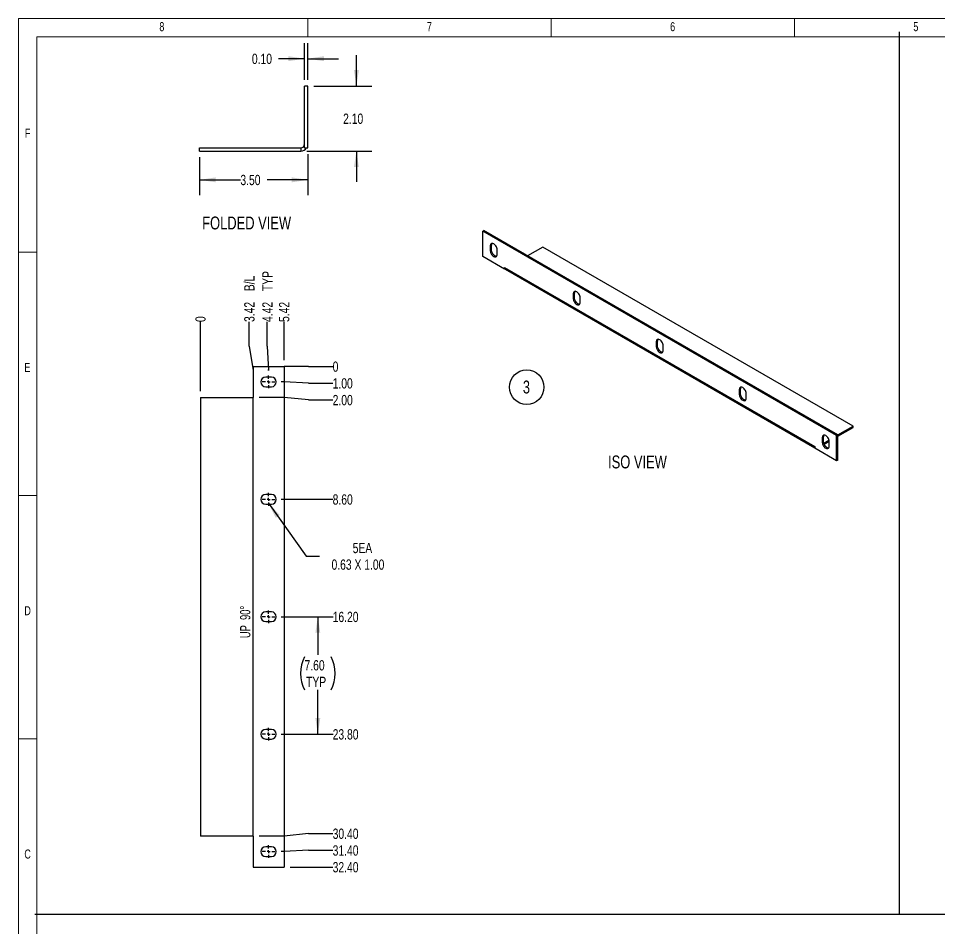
# Model space of a CAD drawing. Header units: inches. Extents: x 0.1 to 66.1, y 0.1 to 46.7.
# Drawn here: x 0.07 to 29.9, y 17.24 to 46.7 of the extents above; entities that cross this region are included whole.
import ezdxf

# ---------------------------------------------------------------- set-up
doc = ezdxf.new("R2010")
doc.units = ezdxf.units.IN
doc.header["$LTSCALE"] = 4
doc.header["$MEASUREMENT"] = 0
doc.layers.add('FORMAT', color=7, linetype='Continuous')
doc.styles.add('SLDTEXTSTYLE0', font='TXT', dxfattribs={"width": 0.75})
doc.styles.add('SLDTEXTSTYLE2', font='TXT', dxfattribs={"width": 0.678571})
doc.dimstyles.new('SLDDIMSTYLE0', dxfattribs={"dimtxt": 0.339844, "dimasz": 0.52, "dimexe": 0, "dimexo": 0.0625, "dimgap": 0.084961, "dimtad": 0, "dimtih": 1, "dimtoh": 1, "dimdec": 0, "dimrnd": 1e-09, "dimdsep": 46, "dimtxsty": 'SLDTEXTSTYLE0', "dimblk1": 'NONE', "dimblk2": 'NONE', "dimsah": 1, "dimcen": 0.09, "dimadec": 0, "dimazin": 2, "dimtfac": 1, "dimtdec": 0, "dimtofl": 0, "dimtmove": 0, "dimatfit": 3, "dimldrblk": 'NONE', "dimfxl": 0, "dimfrac": 2, "dimtolj": 1, "dimtzin": 12, "dimarcsym": 0})
doc.dimstyles.new('SLDDIMSTYLE1', dxfattribs={"dimtxt": 0.339844, "dimasz": 0.52, "dimexe": 0, "dimexo": 0.0625, "dimgap": 0.084961, "dimtad": 0, "dimtih": 1, "dimtoh": 1, "dimrnd": 1e-09, "dimzin": 4, "dimdsep": 46, "dimtxsty": 'SLDTEXTSTYLE0', "dimblk1": 'NONE', "dimblk2": 'NONE', "dimsah": 1, "dimcen": 0.09, "dimadec": 0, "dimazin": 1, "dimtfac": 1, "dimtofl": 0, "dimtmove": 0, "dimatfit": 3, "dimldrblk": 'NONE', "dimfxl": 0, "dimfrac": 2, "dimtolj": 1, "dimtzin": 12, "dimarcsym": 0})
doc.dimstyles.new('SLDDIMSTYLE2', dxfattribs={"dimtxt": 0.339844, "dimasz": 0.52, "dimexe": 0, "dimexo": 0.0625, "dimgap": 0.084961, "dimtad": 0, "dimtih": 1, "dimtoh": 1, "dimrnd": 1e-09, "dimzin": 12, "dimdsep": 46, "dimtxsty": 'SLDTEXTSTYLE0', "dimblk1": 'NONE', "dimblk2": 'NONE', "dimsah": 1, "dimcen": 0.09, "dimadec": 0, "dimazin": 3, "dimtfac": 1, "dimtofl": 0, "dimtmove": 0, "dimatfit": 3, "dimldrblk": 'NONE', "dimfxl": 0, "dimfrac": 2, "dimtolj": 1, "dimtzin": 12, "dimarcsym": 0})
doc.dimstyles.new('SLDDIMSTYLE3', dxfattribs={"dimtxt": 0.339844, "dimasz": 0.52, "dimexe": 0, "dimexo": 0.0625, "dimgap": 0.084961, "dimtad": 0, "dimtih": 1, "dimtoh": 1, "dimrnd": 1e-09, "dimzin": 12, "dimdsep": 46, "dimtxsty": 'SLDTEXTSTYLE0', "dimblk1": 'NONE', "dimblk2": 'NONE', "dimsah": 1, "dimcen": 0.09, "dimadec": 0, "dimazin": 3, "dimtfac": 1, "dimtofl": 0, "dimtmove": 0, "dimatfit": 3, "dimldrblk": 'NONE', "dimfxl": 0, "dimfrac": 2, "dimtolj": 1, "dimtzin": 12, "dimarcsym": 0})
doc.dimstyles.new('SLDDIMSTYLE4', dxfattribs={"dimtxt": 0.339844, "dimasz": 0.52, "dimexe": 0, "dimexo": 0.0625, "dimgap": 0.084961, "dimtad": 0, "dimtih": 1, "dimtoh": 1, "dimrnd": 1e-09, "dimzin": 4, "dimdsep": 46, "dimtxsty": 'SLDTEXTSTYLE0', "dimsah": 1, "dimcen": 0.09, "dimadec": 0, "dimazin": 1, "dimtfac": 1, "dimtofl": 0, "dimtmove": 0, "dimatfit": 3, "dimfxl": 0, "dimfrac": 2, "dimtolj": 1, "dimtzin": 12, "dimarcsym": 0})
doc.dimstyles.new('SLDDIMSTYLE5', dxfattribs={"dimtxt": 0.339844, "dimasz": 0.52, "dimexe": 0, "dimexo": 0.0625, "dimgap": 0.084961, "dimtad": 0, "dimtih": 1, "dimtoh": 1, "dimlfac": 0.5, "dimrnd": 1e-09, "dimzin": 0, "dimdsep": 46, "dimtxsty": 'SLDTEXTSTYLE0', "dimsah": 1, "dimcen": 0.09, "dimadec": 0, "dimazin": 0, "dimtfac": 1, "dimtmove": 0, "dimatfit": 0, "dimfxl": 0, "dimfrac": 2, "dimtolj": 1, "dimtzin": 12, "dimarcsym": 0})
doc.dimstyles.new('SLDDIMSTYLE6', dxfattribs={"dimtxt": 0.339844, "dimasz": 0.52, "dimexe": 0, "dimexo": 0.0625, "dimgap": 0.084961, "dimtad": 0, "dimtih": 1, "dimtoh": 1, "dimlfac": 0.5, "dimrnd": 1e-09, "dimzin": 4, "dimdsep": 46, "dimtxsty": 'SLDTEXTSTYLE0', "dimsah": 1, "dimcen": 0.09, "dimadec": 0, "dimazin": 1, "dimtfac": 1, "dimtmove": 0, "dimatfit": 0, "dimfxl": 0, "dimfrac": 2, "dimtolj": 1, "dimtzin": 12, "dimarcsym": 0})
doc.dimstyles.new('SLDDIMSTYLE7', dxfattribs={"dimtxt": 0.339844, "dimasz": 0.52, "dimexe": 0, "dimexo": 0.0625, "dimgap": 0.084961, "dimtad": 0, "dimtih": 1, "dimtoh": 1, "dimlfac": 0.5, "dimrnd": 1e-09, "dimzin": 4, "dimdsep": 46, "dimtxsty": 'SLDTEXTSTYLE0', "dimsah": 1, "dimcen": 0.09, "dimadec": 0, "dimazin": 1, "dimtfac": 1, "dimtofl": 0, "dimtmove": 0, "dimatfit": 3, "dimfxl": 0, "dimfrac": 2, "dimtolj": 1, "dimtzin": 12, "dimarcsym": 0})

# ---------------------------------------------------------------- blocks, each defined once
blk = doc.blocks.new('Drawing View12')
at = {"color": 7, "linetype": 'Continuous', "lineweight": 25}
for p, q in [((-0.40625, 0.34375), (0.59375, 0.34375)), ((-0.40625, 0.34375), (-0.40625, -0.65625)), ((0.59375, 0.34375), (0.59375, -15.85625)), ((0.1875, 0), (0, 0)), ((0, -0.3125), (0.1875, -0.3125)), ((-2.1148, -0.65625), (-2.1148, -14.85625)), ((-2.1148, -0.65625), (-0.40625, -0.65625)), ((0.1875, -3.8), (0, -3.8)), ((0, -4.1125), (0.1875, -4.1125)), ((0.1875, -7.6), (0, -7.6)), ((0, -7.9125), (0.1875, -7.9125)), ((0.1875, -11.4), (0, -11.4)), ((0, -11.7125), (0.1875, -11.7125)), ((-0.40625, -14.85625), (-2.1148, -14.85625)), ((-0.40625, -14.85625), (-0.40625, -15.85625)), ((0.1875, -15.2), (0, -15.2)), ((0, -15.5125), (0.1875, -15.5125)), ((-0.40625, -15.85625), (0.59375, -15.85625))]:
    blk.add_line(p, q, dxfattribs=at)
for centre, start, end in [((0, -0.15625), 90, 270), ((0.1875, -0.15625), 270, 90), ((0, -3.95625), 90, 270), ((0.1875, -3.95625), 270, 90), ((0, -7.75625), 90, 270), ((0.1875, -7.75625), 270, 90), ((0, -11.55625), 90, 270), ((0.1875, -11.55625), 270, 90), ((0, -15.35625), 90, 270), ((0.1875, -15.35625), 270, 90)]:
    blk.add_arc(centre, 0.15625, start, end, dxfattribs=at)
blk = doc.blocks.new('_D')
at = {"layer": 'FORMAT'}
for q in [(8.673, 35.434), (10.248, 35.434)]:
    blk.add_line((9.461, 35.434), q, dxfattribs=at)
at = {"layer": 'FORMAT', "insert": (10.248, 35.595), "char_height": 0.333, "attachment_point": 1, "style": 'SLDTEXTSTYLE0'}
blk.add_mtext('0', dxfattribs=at)
blk = doc.blocks.new('_None')
blk = doc.blocks.new('_D_1')
at = {"layer": 'FORMAT'}
for p, q in [((8.673, 34.934), (8.58, 34.934)), ((9.461, 34.892), (8.673, 34.934)), ((9.461, 34.892), (10.248, 34.892))]:
    blk.add_line(p, q, dxfattribs=at)
at = {"layer": 'FORMAT', "insert": (10.248, 35.053), "char_height": 0.3333, "attachment_point": 1, "style": 'SLDTEXTSTYLE0'}
blk.add_mtext('1.00', dxfattribs=at)
blk = doc.blocks.new('_D_2')
at = {"layer": 'FORMAT'}
for p, q in [((8.673, 34.434), (7.873, 34.434)), ((9.461, 34.35), (8.673, 34.434)), ((9.461, 34.35), (10.248, 34.35))]:
    blk.add_line(p, q, dxfattribs=at)
at = {"layer": 'FORMAT', "insert": (10.248, 34.512), "char_height": 0.3333, "attachment_point": 1, "style": 'SLDTEXTSTYLE0'}
blk.add_mtext('2.00', dxfattribs=at)
blk = doc.blocks.new('_D_3')
at = {"layer": 'FORMAT'}
blk.add_line((8.58, 31.134), (10.248, 31.134), dxfattribs=at)
at = {"layer": 'FORMAT', "insert": (10.248, 31.295), "char_height": 0.3333, "attachment_point": 1, "style": 'SLDTEXTSTYLE0'}
blk.add_mtext('8.60', dxfattribs=at)
blk = doc.blocks.new('_D_4')
at = {"layer": 'FORMAT'}
blk.add_line((8.58, 27.334), (10.248, 27.334), dxfattribs=at)
at = {"layer": 'FORMAT', "insert": (10.248, 27.495), "char_height": 0.3333, "attachment_point": 1, "style": 'SLDTEXTSTYLE0'}
blk.add_mtext('16.20', dxfattribs=at)
blk = doc.blocks.new('_D_5')
at = {"layer": 'FORMAT'}
blk.add_line((8.58, 23.534), (10.248, 23.534), dxfattribs=at)
at = {"layer": 'FORMAT', "insert": (10.248, 23.695), "char_height": 0.3333, "attachment_point": 1, "style": 'SLDTEXTSTYLE0'}
blk.add_mtext('23.80', dxfattribs=at)
blk = doc.blocks.new('_D_6')
at = {"layer": 'FORMAT'}
for p, q in [((9.461, 20.317), (8.673, 20.234)), ((9.461, 20.317), (10.248, 20.317)), ((8.673, 20.234), (7.873, 20.234))]:
    blk.add_line(p, q, dxfattribs=at)
at = {"layer": 'FORMAT', "insert": (10.248, 20.479), "char_height": 0.3333, "attachment_point": 1, "style": 'SLDTEXTSTYLE0'}
blk.add_mtext('30.40', dxfattribs=at)
blk = doc.blocks.new('_D_7')
at = {"layer": 'FORMAT'}
for p, q in [((8.673, 19.734), (8.58, 19.734)), ((9.461, 19.776), (8.673, 19.734)), ((9.461, 19.776), (10.248, 19.776))]:
    blk.add_line(p, q, dxfattribs=at)
at = {"layer": 'FORMAT', "insert": (10.248, 19.937), "char_height": 0.3333, "attachment_point": 1, "style": 'SLDTEXTSTYLE0'}
blk.add_mtext('31.40', dxfattribs=at)
blk = doc.blocks.new('_D_8')
at = {"layer": 'FORMAT'}
blk.add_line((8.873, 19.234), (10.248, 19.234), dxfattribs=at)
at = {"layer": 'FORMAT', "insert": (10.248, 19.395), "char_height": 0.3333, "attachment_point": 1, "style": 'SLDTEXTSTYLE0'}
blk.add_mtext('32.40', dxfattribs=at)
blk = doc.blocks.new('_D_9')
at = {"layer": 'FORMAT'}
blk.add_line((5.965, 34.634), (5.965, 36.873), dxfattribs=at)
at = {"layer": 'FORMAT', "insert": (5.803, 36.873), "char_height": 0.333, "attachment_point": 1, "rotation": 90, "style": 'SLDTEXTSTYLE0'}
blk.add_mtext('0', dxfattribs=at)
blk = doc.blocks.new('_D_10')
at = {"layer": 'FORMAT'}
for p, q in [((7.546, 36.086), (7.546, 36.873)), ((7.546, 36.086), (7.673, 35.298)), ((7.673, 35.298), (7.673, 35.234))]:
    blk.add_line(p, q, dxfattribs=at)
at = {"layer": 'FORMAT', "char_height": 0.3333, "attachment_point": 1, "rotation": 90, "style": 'SLDTEXTSTYLE0'}
for s, insert in [('B/L', (7.385, 37.871)), ('3.42', (7.385, 36.873))]:
    blk.add_mtext(s, dxfattribs=dict(at, insert=insert))
blk = doc.blocks.new('_D_11')
at = {"layer": 'FORMAT'}
for p, q in [((8.132, 36.086), (8.132, 36.873)), ((8.132, 36.086), (8.173, 35.298)), ((8.173, 35.298), (8.173, 35.34))]:
    blk.add_line(p, q, dxfattribs=at)
at = {"layer": 'FORMAT', "char_height": 0.3333, "attachment_point": 1, "rotation": 90, "style": 'SLDTEXTSTYLE0'}
for s, insert in [('TYP', (7.97, 37.871)), ('4.42', (7.97, 36.873))]:
    blk.add_mtext(s, dxfattribs=dict(at, insert=insert))
blk = doc.blocks.new('_D_12')
at = {"layer": 'FORMAT'}
blk.add_line((8.673, 35.634), (8.673, 36.873), dxfattribs=at)
at = {"layer": 'FORMAT', "insert": (8.512, 36.873), "char_height": 0.3333, "attachment_point": 1, "rotation": 90, "style": 'SLDTEXTSTYLE0'}
blk.add_mtext('5.42', dxfattribs=at)
blk = doc.blocks.new('_D_13')
at = {"layer": 'FORMAT'}
for p, q in [((8.58, 27.334), (10.268, 27.334)), ((9.768, 27.334), (9.768, 26.101)), ((9.768, 23.534), (9.768, 24.964)), ((8.58, 23.534), (10.268, 23.534))]:
    blk.add_line(p, q, dxfattribs=at)
for centre, start, end in [((10.41, 25.5), 153.4349, 206.5651), ((9.126, 25.5), 333.4349, 26.5651)]:
    blk.add_arc(centre, 1.199, start, end, dxfattribs=at)
for points in [[(9.768, 27.334), (9.688, 26.814), (9.848, 26.814)], [(9.768, 23.534), (9.848, 24.054), (9.688, 24.054)]]:
    blk.add_solid(points, dxfattribs=at)
at = {"layer": 'FORMAT', "char_height": 0.3333, "attachment_point": 1, "style": 'SLDTEXTSTYLE0'}
for s, insert in [('7.60', (9.337, 25.93)), ('TYP', (9.388, 25.393))]:
    blk.add_mtext(s, dxfattribs=dict(at, insert=insert))
blk = doc.blocks.new('SW_RADIAL_DIMENSION_2')
at = {"layer": 'FORMAT', "color": 0}
for p, q in [((-2.726, 1.711), (-1.507, 0)), ((-1.507, 0), (-1.07, 0))]:
    blk.add_line(p, q, dxfattribs=at)
blk.add_solid([(-2.726, 1.711), (-2.489, 1.241), (-2.359, 1.334)], dxfattribs=at)
at = {"layer": 'FORMAT', "color": 0, "attachment_point": 1, "style": 'SLDTEXTSTYLE0'}
for s, insert, char_height in [('5EA', (0, 0.43), 0.3333), ('0.63 X 1.00', (-0.685, -0.107), 0.33333)]:
    blk.add_mtext(s, dxfattribs=dict(at, insert=insert, char_height=char_height))
blk = doc.blocks.new('SW_CENTERMARKSYMBOL_6')
at = {"layer": 'FORMAT', "color": 0, "linetype": 'Continuous'}
for p, q in [((-0.1, 0), (-0.20625, 0)), ((0, 0), (-0.05, 0)), ((0, 0.1), (0, 0.20625)), ((0, 0), (0, 0.05)), ((0, 0), (0, -0.05)), ((0, 0), (0.05, 0)), ((0.1, 0), (0.20625, 0)), ((0, -0.1), (0, -0.20625))]:
    blk.add_line(p, q, dxfattribs=at)
blk = doc.blocks.new('SW_CENTERMARKSYMBOL_7')
at = {"layer": 'FORMAT', "color": 0, "linetype": 'Continuous'}
for p, q in [((-0.1, 0), (-0.20625, 0)), ((0, 0), (-0.05, 0)), ((0, 0.1), (0, 0.20625)), ((0, 0), (0, 0.05)), ((0, 0), (0, -0.05)), ((0, 0), (0.05, 0)), ((0.1, 0), (0.20625, 0)), ((0, -0.1), (0, -0.20625))]:
    blk.add_line(p, q, dxfattribs=at)
blk = doc.blocks.new('SW_CENTERMARKSYMBOL_8')
at = {"layer": 'FORMAT', "color": 0, "linetype": 'Continuous'}
for p, q in [((-0.1, 0), (-0.20625, 0)), ((0, 0), (-0.05, 0)), ((0, 0.1), (0, 0.20625)), ((0, 0), (0, 0.05)), ((0, 0), (0, -0.05)), ((0, 0), (0.05, 0)), ((0.1, 0), (0.20625, 0)), ((0, -0.1), (0, -0.20625))]:
    blk.add_line(p, q, dxfattribs=at)
blk = doc.blocks.new('SW_CENTERMARKSYMBOL_9')
at = {"layer": 'FORMAT', "color": 0, "linetype": 'Continuous'}
for p, q in [((-0.1, 0), (-0.20625, 0)), ((0, 0), (-0.05, 0)), ((0, 0.1), (0, 0.20625)), ((0, 0), (0, 0.05)), ((0, 0), (0, -0.05)), ((0, 0), (0.05, 0)), ((0.1, 0), (0.20625, 0)), ((0, -0.1), (0, -0.20625))]:
    blk.add_line(p, q, dxfattribs=at)
blk = doc.blocks.new('SW_CENTERMARKSYMBOL_10')
at = {"layer": 'FORMAT', "color": 0, "linetype": 'Continuous'}
for p, q in [((-0.1, 0), (-0.20625, 0)), ((0, 0), (-0.05, 0)), ((0, 0.1), (0, 0.20625)), ((0, 0), (0, 0.05)), ((0, 0), (0, -0.05)), ((0, 0), (0.05, 0)), ((0.1, 0), (0.20625, 0)), ((0, -0.1), (0, -0.20625))]:
    blk.add_line(p, q, dxfattribs=at)
blk = doc.blocks.new('Drawing View13')
at = {"color": 7, "linetype": 'Continuous', "lineweight": 25}
for p, q in [((0, 0), (-0.1046, 0)), ((-0.1046, -2), (-0.1046, 0)), ((0, -2), (0, 0)), ((-3.5, -2.1046), (-3.5, -2)), ((-3.5, -2), (-0.2296, -2)), ((-0.2296, -2), (-0.2296, -2.1046)), ((-0.1046, -2), (0, -2)), ((-3.5, -2.1046), (-0.2296, -2.1046))]:
    blk.add_line(p, q, dxfattribs=at)
for radius, end in [(0.125, 0), (0.2296, 327.01462)]:
    blk.add_arc((-0.2296, -1.875), radius, 270, end, dxfattribs=at)
blk = doc.blocks.new('_D_14')
at = {"layer": 'FORMAT'}
for p, q in [((9.338, 44.709), (9.338, 45.894)), ((9.442, 44.709), (9.442, 45.894)), ((9.338, 45.394), (8.495, 45.394)), ((9.442, 45.394), (10.442, 45.394))]:
    blk.add_line(p, q, dxfattribs=at)
for points in [[(9.338, 45.394), (8.818, 45.474), (8.818, 45.314)], [(9.442, 45.394), (9.962, 45.314), (9.962, 45.474)]]:
    blk.add_solid(points, dxfattribs=at)
at = {"layer": 'FORMAT', "insert": (7.633, 45.556), "char_height": 0.3333, "attachment_point": 1, "style": 'SLDTEXTSTYLE0'}
blk.add_mtext('0.10', dxfattribs=at)
blk = doc.blocks.new('_D_15')
at = {"layer": 'FORMAT'}
for p, q in [((11.017, 44.509), (11.017, 45.509)), ((9.642, 44.509), (11.517, 44.509)), ((9.413, 42.404), (11.517, 42.404)), ((11.017, 42.404), (11.017, 41.404))]:
    blk.add_line(p, q, dxfattribs=at)
for points in [[(11.017, 44.509), (11.097, 45.029), (10.937, 45.029)], [(11.017, 42.404), (10.937, 41.884), (11.097, 41.884)]]:
    blk.add_solid(points, dxfattribs=at)
at = {"layer": 'FORMAT', "insert": (10.586, 43.618), "char_height": 0.3333, "attachment_point": 1, "style": 'SLDTEXTSTYLE0'}
blk.add_mtext('2.10', dxfattribs=at)
blk = doc.blocks.new('_D_16')
at = {"layer": 'FORMAT'}
for p, q in [((5.942, 42.204), (5.942, 40.973)), ((9.442, 42.309), (9.442, 40.973)), ((5.942, 41.473), (7.261, 41.473)), ((9.442, 41.473), (8.123, 41.473))]:
    blk.add_line(p, q, dxfattribs=at)
for points in [[(5.942, 41.473), (6.462, 41.393), (6.462, 41.553)], [(9.442, 41.473), (8.922, 41.553), (8.922, 41.393)]]:
    blk.add_solid(points, dxfattribs=at)
at = {"layer": 'FORMAT', "insert": (7.261, 41.635), "char_height": 0.3333, "attachment_point": 1, "style": 'SLDTEXTSTYLE0'}
blk.add_mtext('3.50', dxfattribs=at)
blk = doc.blocks.new('Drawing View14')
at = {"color": 7, "linetype": 'Continuous', "lineweight": 25}
for p, q in [((-0.731, 1.226), (-0.694, 1.248)), ((10.724, -5.387), (-0.731, 1.226)), ((-0.731, 0.41), (-0.731, 1.226)), ((10.761, -5.365), (-0.694, 1.248)), ((-0.451, 0.776), (-0.488, 0.754)), ((-0.488, 0.754), (-0.488, 0.601)), ((-0.451, 0.622), (-0.488, 0.601)), ((-0.451, 0.622), (-0.451, 0.776)), ((-0.267, 0.474), (-0.267, 0.627)), ((1.214, 0.716), (0.72, 0.431)), ((11.255, -5.081), (1.214, 0.716)), ((-0.024, 0.002), (-0.731, 0.41)), ((-0.024, 0.053), (10.017, -5.744)), ((-0.024, 0.002), (-0.024, 0.053)), ((-0.011, 0.009), (-0.024, 0.002)), ((0, 0), (10.017, -5.783)), ((2.236, -0.776), (2.199, -0.797)), ((2.199, -0.797), (2.199, -0.95)), ((2.236, -0.929), (2.236, -0.776)), ((2.236, -0.929), (2.199, -0.95)), ((2.42, -1.078), (2.42, -0.925)), ((4.923, -2.327), (4.886, -2.348)), ((4.886, -2.348), (4.886, -2.501)), ((4.923, -2.48), (4.923, -2.327)), ((4.923, -2.48), (4.886, -2.501)), ((5.107, -2.629), (5.107, -2.476)), ((7.61, -3.878), (7.573, -3.899)), ((7.573, -3.899), (7.573, -4.052)), ((7.61, -4.031), (7.573, -4.052)), ((7.61, -4.031), (7.61, -3.878)), ((7.794, -4.18), (7.794, -4.027)), ((10.724, -5.387), (10.761, -5.365)), ((10.761, -5.365), (11.255, -5.081)), ((10.761, -5.408), (11.255, -5.123)), ((10.761, -6.182), (10.761, -5.365)), ((11.255, -5.123), (11.255, -5.081)), ((10.297, -5.429), (10.26, -5.45)), ((10.26, -5.45), (10.26, -5.604)), ((10.297, -5.582), (10.26, -5.604)), ((10.297, -5.582), (10.297, -5.429)), ((10.304, -5.629), (10.475, -5.531)), ((10.316, -5.665), (10.481, -5.57)), ((10.481, -5.731), (10.481, -5.578)), ((10.724, -6.203), (10.724, -5.387)), ((10.017, -5.744), (10.017, -5.795)), ((10.724, -6.203), (10.017, -5.795)), ((10.761, -6.182), (10.724, -6.203))]:
    blk.add_line(p, q, dxfattribs=at)
at = {"color": 7, "linetype": 'Continuous', "lineweight": 25, "flags": 128}
for points in [[(-0.267, 0.627), (-0.27, 0.657), (-0.278, 0.688), (-0.291, 0.72), (-0.308, 0.75), (-0.329, 0.778), (-0.353, 0.801), (-0.377, 0.818), (-0.402, 0.829), (-0.425, 0.833), (-0.446, 0.83), (-0.464, 0.82), (-0.477, 0.803), (-0.485, 0.781), (-0.488, 0.754)], [(-0.488, 0.601), (-0.485, 0.571), (-0.477, 0.539), (-0.464, 0.508), (-0.446, 0.477), (-0.425, 0.45), (-0.402, 0.427), (-0.377, 0.41), (-0.353, 0.399), (-0.329, 0.395), (-0.308, 0.398), (-0.291, 0.408), (-0.278, 0.425), (-0.27, 0.447), (-0.267, 0.474)], [(-0.283, 0.417), (-0.292, 0.416), (-0.316, 0.42), (-0.34, 0.431), (-0.365, 0.449), (-0.388, 0.471), (-0.409, 0.499), (-0.427, 0.529), (-0.44, 0.561), (-0.448, 0.592), (-0.451, 0.622)], [(0, 0), (-0.005, 0.003), (-0.011, 0.009)], [(2.42, -0.925), (2.417, -0.895), (2.409, -0.863), (2.396, -0.831), (2.379, -0.801), (2.358, -0.773), (2.334, -0.751), (2.31, -0.733), (2.285, -0.722), (2.262, -0.718), (2.241, -0.721), (2.223, -0.731), (2.21, -0.748), (2.202, -0.77), (2.199, -0.797)], [(2.199, -0.95), (2.202, -0.98), (2.21, -1.012), (2.223, -1.044), (2.241, -1.074), (2.262, -1.101), (2.285, -1.124), (2.31, -1.141), (2.334, -1.152), (2.358, -1.156), (2.379, -1.153), (2.396, -1.143), (2.409, -1.127), (2.417, -1.104), (2.42, -1.078)], [(2.404, -1.135), (2.395, -1.135), (2.371, -1.131), (2.347, -1.12), (2.322, -1.103), (2.299, -1.08), (2.278, -1.052), (2.26, -1.022), (2.247, -0.99), (2.239, -0.959), (2.236, -0.929)], [(5.107, -2.476), (5.104, -2.446), (5.096, -2.414), (5.083, -2.382), (5.066, -2.352), (5.045, -2.325), (5.021, -2.302), (4.997, -2.284), (4.972, -2.273), (4.949, -2.269), (4.928, -2.272), (4.91, -2.282), (4.897, -2.299), (4.889, -2.321), (4.886, -2.348)], [(4.886, -2.501), (4.889, -2.531), (4.897, -2.563), (4.91, -2.595), (4.928, -2.625), (4.949, -2.652), (4.972, -2.675), (4.997, -2.693), (5.021, -2.704), (5.045, -2.708), (5.066, -2.705), (5.083, -2.694), (5.096, -2.678), (5.104, -2.656), (5.107, -2.629)], [(5.091, -2.686), (5.082, -2.686), (5.058, -2.682), (5.034, -2.671), (5.009, -2.654), (4.986, -2.631), (4.965, -2.604), (4.947, -2.573), (4.934, -2.542), (4.926, -2.51), (4.923, -2.48)], [(7.794, -4.027), (7.791, -3.997), (7.783, -3.965), (7.77, -3.933), (7.753, -3.903), (7.732, -3.876), (7.708, -3.853), (7.684, -3.835), (7.659, -3.824), (7.636, -3.82), (7.615, -3.824), (7.597, -3.834), (7.584, -3.85), (7.576, -3.873), (7.573, -3.899)], [(7.573, -4.052), (7.576, -4.082), (7.584, -4.114), (7.597, -4.146), (7.615, -4.176), (7.636, -4.203), (7.659, -4.226), (7.684, -4.244), (7.708, -4.255), (7.732, -4.259), (7.753, -4.256), (7.77, -4.246), (7.783, -4.229), (7.791, -4.207), (7.794, -4.18)], [(7.778, -4.237), (7.769, -4.237), (7.745, -4.233), (7.721, -4.222), (7.696, -4.205), (7.673, -4.182), (7.652, -4.155), (7.634, -4.125), (7.621, -4.093), (7.613, -4.061), (7.61, -4.031)], [(10.481, -5.578), (10.478, -5.548), (10.47, -5.516), (10.457, -5.485), (10.44, -5.454), (10.419, -5.427), (10.395, -5.404), (10.371, -5.387), (10.346, -5.376), (10.323, -5.372), (10.302, -5.375), (10.284, -5.385), (10.271, -5.401), (10.263, -5.424), (10.26, -5.45)], [(10.26, -5.604), (10.263, -5.634), (10.271, -5.665), (10.284, -5.697), (10.302, -5.727), (10.323, -5.755), (10.346, -5.778), (10.371, -5.795), (10.395, -5.806), (10.419, -5.81), (10.44, -5.807), (10.457, -5.797), (10.47, -5.78), (10.478, -5.758), (10.481, -5.731)], [(10.465, -5.788), (10.456, -5.789), (10.432, -5.785), (10.408, -5.774), (10.383, -5.756), (10.36, -5.733), (10.339, -5.706), (10.321, -5.676), (10.308, -5.644), (10.3, -5.612), (10.297, -5.582)]]:
    blk.add_lwpolyline(points, dxfattribs=at)
at = {"color": 7, "linetype": 'Continuous', "lineweight": 25}
for centre, radius, start, end in [((-0.36, 0.781), 0.0909, 145.2262, 183.2477), ((0.044, 0.049), 0.0675, 177.0996, 216.3974), ((2.327, -0.77), 0.0909, 145.2262, 183.2477), ((5.014, -2.322), 0.0909, 145.2262, 183.2477), ((7.701, -3.873), 0.0909, 145.2262, 183.2477), ((10.388, -5.424), 0.0909, 145.2262, 183.2477)]:
    blk.add_arc(centre, radius, start, end, dxfattribs=at)
blk = doc.blocks.new('SW_NOTE_0_1')
at = {"layer": 'FORMAT', "color": 0}
blk.add_circle((0.152, 0.324), 0.56, dxfattribs=at)
at = {"layer": 'FORMAT', "color": 0, "insert": (0.143, 0.537), "char_height": 0.417, "attachment_point": 2, "style": 'SLDTEXTSTYLE0'}
blk.add_mtext('3', dxfattribs=at)

msp = doc.modelspace()

# ---------------------------------------------------------------- linework, layer by layer
at = {"color": 7, "linetype": 'Continuous', "lineweight": 18}
for p, q in [((0.0748, 0.0748), (0.0748, 46.6969)), ((0.0748, 46.6969), (66.0669, 46.6969)), ((9.4488, 46.0969), (9.4488, 46.6969)), ((17.3228, 46.0969), (17.3228, 46.6969)), ((25.1969, 46.0969), (25.1969, 46.6969)), ((0.6748, 0.6748), (0.6748, 46.0969)), ((0.6748, 46.0969), (65.4669, 46.0969)), ((0.6748, 39.1339), (0.0748, 39.1339)), ((0.6748, 31.2598), (0.0748, 31.2598)), ((0.6748, 23.3858), (0.0748, 23.3858)), ((0.1946, 23.3858), (0.675, 23.3858))]:
    msp.add_line(p, q, dxfattribs=at)
at = {"color": 7, "linetype": 'Continuous'}
msp.add_line((7.668, 34.4338), (7.668, 20.2338), dxfattribs=at)
at = {"layer": 'FORMAT'}
for p, q in [((28.5868, 46.2583), (28.5868, 17.7094)), ((0.6017, 17.7094), (65.4822, 17.7094))]:
    msp.add_line(p, q, dxfattribs=at)

# ---------------------------------------------------------------- block references
at = {"color": 7, "linetype": 'Continuous', "lineweight": 25}
for name, p in [('Drawing View13', (9.4421, 44.5086)), ('Drawing View14', (15.8395, 38.5837)), ('Drawing View12', (8.0796, 35.09))]:
    msp.add_blockref(name, p, dxfattribs=at)
at = {"layer": 'FORMAT'}
for name, p in [('SW_NOTE_0_1', (16.3772, 34.4401)), ('SW_RADIAL_DIMENSION_2', (10.8958, 29.2952))]:
    msp.add_blockref(name, p, dxfattribs=at)
at = {"layer": 'FORMAT', "linetype": 'Continuous'}
for name, p in [('SW_CENTERMARKSYMBOL_10', (8.1734, 34.9338)), ('SW_CENTERMARKSYMBOL_9', (8.1734, 31.1338)), ('SW_CENTERMARKSYMBOL_8', (8.1734, 27.3338)), ('SW_CENTERMARKSYMBOL_7', (8.1734, 23.5338)), ('SW_CENTERMARKSYMBOL_6', (8.1734, 19.7338))]:
    msp.add_blockref(name, p, dxfattribs=at)

# ---------------------------------------------------------------- texts
at = {"color": 7, "linetype": 'Continuous', "lineweight": 0, "char_height": 0.2917, "style": 'SLDTEXTSTYLE0'}
for s, insert, attachment_point in [('8', (4.7185, 46.576), 2), ('7', (13.38, 46.576), 2), ('6', (21.254, 46.576), 2), ('5', (29.128, 46.576), 2), ('F', (0.2817, 43.1284), 1), ('E', (0.2664, 35.5491), 1), ('D', (0.2664, 27.6751), 1), ('C', (0.2664, 19.8011), 1)]:
    msp.add_mtext(s, dxfattribs=dict(at, insert=insert, attachment_point=attachment_point))
at = {"color": 7, "linetype": 'Continuous', "lineweight": 0, "insert": (7.25, 27.1645), "char_height": 0.33333, "attachment_point": 2, "rotation": 90, "style": 'SLDTEXTSTYLE2'}
msp.add_mtext('UP  90°', dxfattribs=at)
at = {"layer": 'FORMAT', "attachment_point": 1, "style": 'SLDTEXTSTYLE0'}
for s, insert, char_height in [('FOLDED VIEW', (6.0241, 40.2857), 0.416667), ('ISO VIEW', (19.1637, 32.5518), 0.41667)]:
    msp.add_mtext(s, dxfattribs=dict(at, insert=insert, char_height=char_height))

# ---------------------------------------------------------------- dimensions: what is measured, and where the dimension line sits
at = {"layer": 'FORMAT'}
for base, p1, p2, dimstyle, picture, middle in [((9.3375, 45.3941), (9.4421, 44.5086), (9.3375, 44.5086), 'SLDDIMSTYLE5', '_D_14', (8.0642, 45.3941)), ((5.9421, 41.4734), (9.4421, 42.5086), (5.9421, 42.404), 'SLDDIMSTYLE7', '_D_16', (7.6921, 41.4734))]:
    dim = msp.add_linear_dim(base=base, p1=p1, p2=p2, dimstyle=dimstyle, dxfattribs=at)
    dim.commit()
    dim.dimension.update_dxf_attribs({"geometry": picture, "text_midpoint": middle, "dimtype": 160})
dim = msp.add_linear_dim(base=(11.0169, 42.404), p1=(9.4421, 44.5086), p2=(9.2125, 42.404), angle=90, dimstyle='SLDDIMSTYLE6', dxfattribs=at)
dim.commit()
dim.dimension.update_dxf_attribs({"geometry": '_D_15', "text_midpoint": (11.0169, 43.4563), "dimtype": 160})
for feature_location, offset, text, picture, middle in [((8.1734, 35.14), (-0.0418, 1.7333), '<> TYP', '_D_11', (8.1316, 37.7542)), ((7.6734, 35.4338), (-0.1272, 1.4395), '<> B/L', '_D_10', (7.5462, 37.7001))]:
    dim = msp.add_ordinate_dim(feature_location=feature_location, offset=offset, dtype=1, origin=(5.9648, 34.4338), text=text, dimstyle='SLDDIMSTYLE2', dxfattribs=at)
    dim.commit()
    dim.dimension.update_dxf_attribs({"geometry": picture, "text_midpoint": middle})
for feature_location, offset, dtype, origin, dimstyle, picture, middle in [((8.6734, 35.4338), (0, 1.4395), 1, (5.9648, 34.4338), 'SLDDIMSTYLE3', '_D_12', (8.6734, 37.3045)), ((5.9648369402, 34.4337850198), (0, 2.4395100844), 1, (5.9648369402, 34.4337850198), 'SLDDIMSTYLE0', '_D_9', (5.9648369402, 36.9945913997)), ((8.6733869402, 35.4337850198), (1.5748031496, 0), 0, (8.6733869402, 35.4337850198), 'SLDDIMSTYLE0', '_D', (10.3694863852, 35.4337850198)), ((7.6734, 34.4338), (2.5748, -0.0836), 0, (8.6734, 35.4338), 'SLDDIMSTYLE1', '_D_2', (10.6794, 34.3502)), ((7.6734, 20.2338), (2.5748, 0.0836), 0, (8.6734, 35.4338), 'SLDDIMSTYLE1', '_D_6', (10.8007, 20.3174)), ((8.3796, 34.9338), (1.8686, -0.0418), 0, (8.6734, 35.4338), 'SLDDIMSTYLE1', '_D_1', (10.6794, 34.892)), ((8.3796, 31.1338), (1.8686, 0), 0, (8.6734, 35.4338), 'SLDDIMSTYLE1', '_D_3', (10.6794, 31.1338)), ((8.3796, 27.3338), (1.8686, 0), 0, (8.6734, 35.4338), 'SLDDIMSTYLE1', '_D_4', (10.8007, 27.3338)), ((8.3796, 23.5338), (1.8686, 0), 0, (8.6734, 35.4338), 'SLDDIMSTYLE1', '_D_5', (10.8007, 23.5338)), ((8.3796, 19.7338), (1.8686, 0.0418), 0, (8.6734, 35.4338), 'SLDDIMSTYLE1', '_D_7', (10.8007, 19.7756)), ((8.6734, 19.2338), (1.5748, 0), 0, (8.6734, 35.4338), 'SLDDIMSTYLE1', '_D_8', (10.8007, 19.2338))]:
    dim = msp.add_ordinate_dim(feature_location=feature_location, offset=offset, dtype=dtype, origin=origin, dimstyle=dimstyle, dxfattribs=at)
    dim.commit()
    dim.dimension.update_dxf_attribs({"geometry": picture, "text_midpoint": middle})
dim = msp.add_linear_dim(base=(9.7681, 23.5338), p1=(8.3796, 27.3338), p2=(8.3796, 23.5338), angle=90, text='(<>\\PTYP)', dimstyle='SLDDIMSTYLE4', dxfattribs=at)
dim.commit()
dim.dimension.update_dxf_attribs({"geometry": '_D_13', "text_midpoint": (9.7681, 25.5322), "dimtype": 160})

doc.saveas('drawing.dxf')
